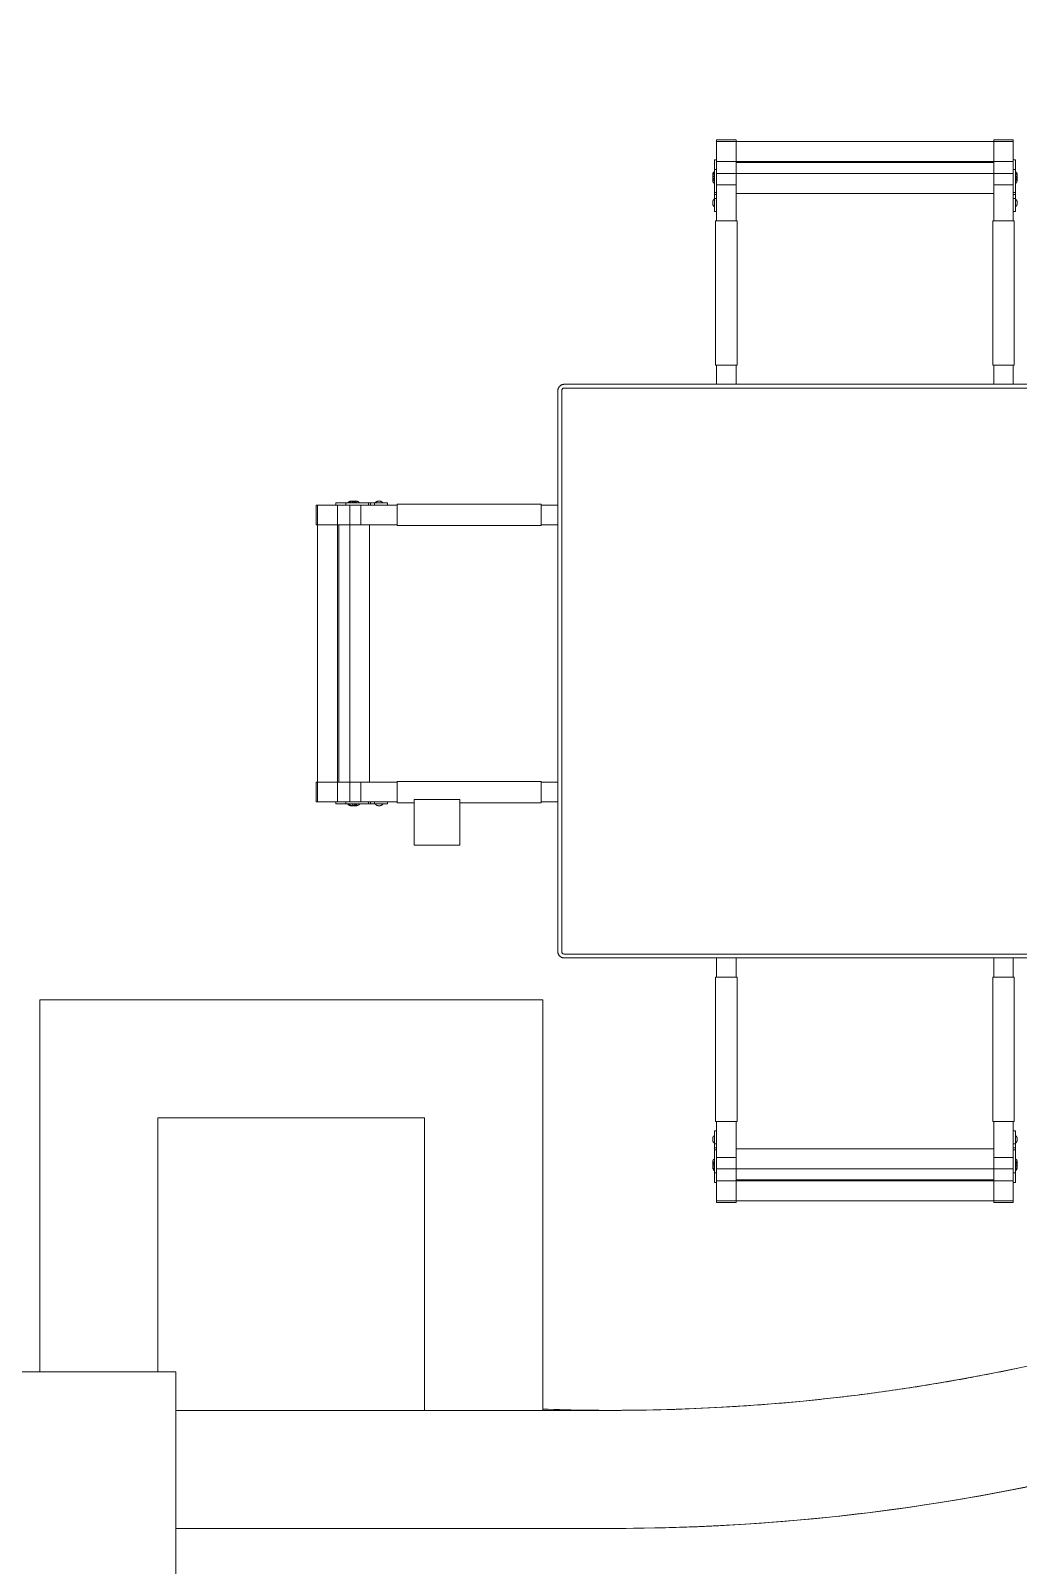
# Model space of a CAD drawing. Header units: inches. Extents: x 22 to 382261, y 22 to 371281.
# Drawn here: x 84368 to 86292, y 52506 to 55495 of the extents above; entities that cross this region are included whole.
import ezdxf

# ---------------------------------------------------------------- set-up
doc = ezdxf.new("R2010")
doc.units = ezdxf.units.IN
doc.header["$MEASUREMENT"] = 0
for name, color, linetype, lineweight in [('A-FLOR', 192, 'Continuous', 9), ('I-FURN', 30, 'Continuous', 9), ('I-WALL', 2, 'Continuous', 9), ('Q-CASE', 31, 'Continuous', 9)]:
    doc.layers.add(name, color=color, linetype=linetype, lineweight=lineweight)

# ---------------------------------------------------------------- blocks, each defined once
blk = doc.blocks.new('Casework 26 - Casework 23-692853-01-GROUND FLOOR FURNITURE PLAN')
at = {"layer": 'Q-CASE', "lineweight": 18}
for p, q in [((-16699.9, -2560.7), (-16788.8, -2560.7)), ((-16788.8, -2560.7), (-16788.8, -2649.6)), ((-16699.9, -2649.6), (-16699.9, -2560.7)), ((-16788.8, -2649.6), (-16699.9, -2649.6))]:
    blk.add_line(p, q, dxfattribs=at)
blk = doc.blocks.new('DFXFCFB - Dining_Table_9162-841493-01-GROUND FLOOR FURNITURE PLAN')
at = {"layer": 'I-FURN'}
for p, q in [((103.4, 1031.8), (103.4, 1034.8)), ((141.5, 1034.8), (103.4, 1034.8)), ((103.4, 977.3), (103.4, 1031.8)), ((141.5, 1031.8), (103.4, 1031.8)), ((103.4, 993), (103.4, 1031.8)), ((681.2, 1031.8), (103.4, 1031.8)), ((141.5, 1034.8), (141.5, 1031.8)), ((141.5, 1031.8), (141.5, 977.3)), ((643.1, 1031.8), (643.1, 1034.8)), ((681.2, 1034.8), (643.1, 1034.8)), ((643.1, 977.3), (643.1, 1031.8)), ((681.2, 1031.8), (643.1, 1031.8)), ((681.2, 1034.8), (681.2, 1031.8)), ((681.2, 1031.8), (681.2, 977.3)), ((681.2, 1031.8), (681.2, 993)), ((99.1, 977), (99.1, 996.3)), ((103.4, 996.3), (99.1, 996.3)), ((681.2, 993), (103.4, 993)), ((643.1, 993.1), (141.5, 993.1)), ((141.5, 977.3), (141.5, 990.7)), ((141.5, 990.7), (643.1, 990.7)), ((643.1, 990.7), (643.1, 977.3)), ((685.6, 996.3), (681.2, 996.3)), ((685.6, 996.3), (685.6, 977)), ((95.8, 967.4), (95.8, 965.6)), ((95.8, 965.6), (95.8, 963.9)), ((95.8, 964.4), (95.8, 962.7)), ((95.8, 962.7), (95.8, 960.9)), ((95.8, 959.3), (95.8, 957.6)), ((95.8, 957.6), (95.8, 955.8)), ((99.1, 932.4), (99.1, 977)), ((103.4, 977), (99.1, 977)), ((103.4, 977.3), (103.4, 969.3)), ((103.4, 969.3), (141.5, 969.3)), ((103.4, 947.4), (103.4, 969.3)), ((141.5, 969.3), (103.4, 969.3)), ((141.5, 969.3), (141.5, 977.3)), ((141.5, 977.3), (141.5, 969.3)), ((141.5, 969.3), (643.1, 969.3)), ((141.5, 947.3), (141.5, 969.3)), ((643.1, 969.3), (141.5, 969.3)), ((643.1, 977.3), (643.1, 969.3)), ((643.1, 969.3), (643.1, 977.3)), ((643.1, 969.3), (681.2, 969.3)), ((681.2, 969.3), (643.1, 969.3)), ((643.1, 969.3), (643.1, 947.3)), ((681.2, 969.3), (681.2, 977.3)), ((685.6, 977), (681.2, 977)), ((681.2, 969.3), (681.2, 947.4)), ((685.6, 977), (685.6, 932.4)), ((688.9, 965.6), (688.9, 967.4)), ((688.9, 963.9), (688.9, 965.6)), ((688.9, 962.7), (688.9, 964.4)), ((688.9, 960.9), (688.9, 962.7)), ((688.9, 957.6), (688.9, 959.3)), ((688.9, 955.8), (688.9, 957.6)), ((99.1, 932.4), (99.1, 928.7)), ((99.1, 932.4), (103.4, 932.4)), ((99.1, 920.9), (99.1, 931.8)), ((99.1, 925.1), (99.1, 928.7)), ((103.4, 928.7), (99.1, 928.7)), ((103.4, 877), (103.4, 947.4)), ((141.5, 947.4), (103.4, 947.4)), ((141.5, 947.4), (141.5, 877)), ((643.1, 930.6), (141.5, 930.6)), ((643.1, 877), (643.1, 947.4)), ((681.2, 947.4), (643.1, 947.4)), ((681.2, 947.4), (681.2, 877)), ((681.2, 932.4), (685.6, 932.4)), ((685.6, 928.7), (681.2, 928.7)), ((685.6, 928.7), (685.6, 932.4)), ((685.6, 931.8), (685.6, 920.9)), ((685.6, 928.7), (685.6, 925.1)), ((95.8, 913.8), (95.8, 912.1)), ((95.8, 912.1), (95.8, 910.3)), ((99.1, 925.1), (99.1, 920.9)), ((99.1, 895.5), (99.1, 920.9)), ((103.4, 920.9), (99.1, 920.9)), ((685.6, 920.9), (681.2, 920.9)), ((685.6, 920.9), (685.6, 925.1)), ((685.6, 920.9), (685.6, 895.5)), ((688.9, 912.1), (688.9, 913.8)), ((688.9, 910.3), (688.9, 912.1)), ((103.4, 895.5), (99.1, 895.5)), ((101.3, 877), (143.2, 877)), ((101.3, 877), (101.3, 596.3)), ((143.2, 596.3), (143.2, 877)), ((641.5, 877), (683.4, 877)), ((641.5, 877), (641.5, 596.3)), ((685.6, 895.5), (681.2, 895.5)), ((683.4, 596.3), (683.4, 877)), ((143.2, 596.3), (101.3, 596.3)), ((103.4, 558.5), (103.4, 596.3)), ((141.5, 596.3), (141.5, 558.5)), ((683.4, 596.3), (641.5, 596.3)), ((643.1, 558.5), (643.1, 596.3)), ((681.2, 596.3), (681.2, 558.5)), ((978.1, 558.8), (-978.1, 558.8)), ((978.1, 551.3), (-978.1, 551.3)), ((-978.1, 551.3), (978.1, 551.3)), ((983.1, -546.3), (983.1, 546.3)), ((983.1, 546.3), (983.1, -546.3)), ((990.6, -546.3), (990.6, 546.3)), ((990.1, 254.4), (1023.1, 254.4)), ((1023.1, 214.7), (1023.1, 256.6)), ((1181.3, 256.6), (1023.1, 256.6)), ((1303.8, 256.6), (1270.2, 256.6)), ((1303.8, 256.6), (1303.8, 214.7)), ((1304.9, 254.4), (1374.2, 254.4)), ((1322.3, 258.8), (1347.7, 258.8)), ((1322.3, 254.4), (1322.3, 258.8)), ((1338.9, 262.1), (1337.1, 262.1)), ((1340.6, 262.1), (1338.9, 262.1)), ((1351.9, 258.8), (1347.7, 258.8)), ((1347.7, 258.8), (1358.6, 258.8)), ((1347.7, 254.4), (1347.7, 258.8)), ((1351.9, 258.8), (1355.5, 258.8)), ((1359.2, 258.8), (1355.5, 258.8)), ((1355.5, 254.4), (1355.5, 258.8)), ((1359.2, 258.8), (1403.8, 258.8)), ((1359.2, 258.8), (1359.2, 254.4)), ((1374.2, 254.4), (1396.1, 254.4)), ((1374.2, 216.3), (1374.2, 254.4)), ((1384.4, 262.1), (1382.6, 262.1)), ((1386.1, 262.1), (1384.4, 262.1)), ((1389.5, 262.1), (1387.7, 262.1)), ((1391.2, 262.1), (1389.5, 262.1)), ((1392.4, 262.1), (1390.7, 262.1)), ((1394.2, 262.1), (1392.4, 262.1)), ((1396.1, 254.4), (1396.1, 216.3)), ((1404.1, 254.4), (1396.1, 254.4)), ((1396.1, 216.3), (1396.1, 254.4)), ((1403.8, 258.8), (1423.1, 258.8)), ((1403.8, 254.4), (1403.8, 258.8)), ((1404.1, 254.4), (1458.6, 254.4)), ((1419.8, 254.4), (1458.6, 254.4)), ((1419.8, -323.4), (1419.8, 254.4)), ((1423.1, 254.4), (1423.1, 258.8)), ((1458.6, 254.4), (1461.6, 254.4)), ((1458.6, 216.3), (1458.6, 254.4)), ((1458.6, -323.4), (1458.6, 254.4)), ((1461.6, 216.3), (1461.6, 254.4)), ((1023.1, 216.3), (990.1, 216.3)), ((1023.1, 214.7), (1303.8, 214.7)), ((1374.2, 216.3), (1304.9, 216.3)), ((1357.4, -285.3), (1357.4, 216.3)), ((1374.1, 216.3), (1396.1, 216.3)), ((1396.1, 216.3), (1404.1, 216.3)), ((1396.1, 216.3), (1396.1, -285.3)), ((1404.1, 216.3), (1396.1, 216.3)), ((1396.1, -285.3), (1396.1, 216.3)), ((1458.6, 216.3), (1404.1, 216.3)), ((1404.1, 216.3), (1417.5, 216.3)), ((1417.5, 216.3), (1417.5, -285.3)), ((1419.9, -285.3), (1419.9, 216.3)), ((1461.6, 216.3), (1458.6, 216.3)), ((990.3, -285.3), (1023.1, -285.3)), ((1023.1, -325.5), (1023.1, -283.6)), ((1303.8, -283.6), (1023.1, -283.6)), ((1303.8, -283.6), (1303.8, -325.5)), ((1304.9, -285.3), (1374.2, -285.3)), ((1396.1, -285.3), (1374.1, -285.3)), ((1374.2, -323.4), (1374.2, -285.3)), ((1396.1, -285.3), (1396.1, -323.4)), ((1404.1, -285.3), (1396.1, -285.3)), ((1396.1, -323.4), (1396.1, -285.3)), ((1396.1, -285.3), (1404.1, -285.3)), ((1404.1, -285.3), (1458.6, -285.3)), ((1417.5, -285.3), (1404.1, -285.3)), ((1458.6, -285.3), (1461.6, -285.3)), ((1458.6, -323.4), (1458.6, -285.3)), ((1461.6, -323.4), (1461.6, -285.3)), ((1023.1, -323.4), (990.3, -323.4)), ((1023.1, -325.5), (1303.8, -325.5)), ((1374.2, -323.4), (1304.9, -323.4)), ((1322.3, -327.7), (1322.3, -323.4)), ((1347.7, -327.7), (1322.3, -327.7)), ((1347.7, -327.7), (1347.7, -323.4)), ((1358.6, -327.7), (1347.7, -327.7)), ((1347.7, -327.7), (1351.9, -327.7)), ((1355.5, -327.7), (1351.9, -327.7)), ((1355.5, -327.7), (1355.5, -323.4)), ((1355.5, -327.7), (1359.2, -327.7)), ((1359.2, -323.4), (1359.2, -327.7)), ((1403.8, -327.7), (1359.2, -327.7)), ((1396.1, -323.4), (1374.2, -323.4)), ((1396.1, -323.4), (1404.1, -323.4)), ((1403.8, -327.7), (1403.8, -323.4)), ((1423.1, -327.7), (1403.8, -327.7)), ((1458.6, -323.4), (1404.1, -323.4)), ((1458.6, -323.4), (1419.8, -323.4)), ((1423.1, -327.7), (1423.1, -323.4)), ((1461.6, -323.4), (1458.6, -323.4)), ((1337.1, -331), (1338.9, -331)), ((1338.9, -331), (1340.6, -331)), ((1382.6, -331), (1384.4, -331)), ((1384.4, -331), (1386.1, -331)), ((1387.7, -331), (1389.5, -331)), ((1389.5, -331), (1391.2, -331)), ((1390.7, -331), (1392.4, -331)), ((1392.4, -331), (1394.2, -331)), ((-978.1, -551.3), (978.1, -551.3)), ((978.1, -551.3), (-978.1, -551.3)), ((-978.1, -558.8), (978.1, -558.8)), ((103.4, -596.3), (103.4, -558.2)), ((141.5, -558.2), (141.5, -596.3)), ((643.1, -596.3), (643.1, -558.4)), ((681.2, -558.4), (681.2, -596.3)), ((101.3, -596.3), (143.2, -596.3)), ((101.3, -596.3), (101.3, -877)), ((143.2, -877), (143.2, -596.3)), ((641.5, -596.3), (683.4, -596.3)), ((641.5, -596.3), (641.5, -877)), ((683.4, -877), (683.4, -596.3)), ((99.1, -920.9), (99.1, -895.5)), ((99.1, -895.5), (103.4, -895.5)), ((143.2, -877), (101.3, -877)), ((103.4, -947.4), (103.4, -877)), ((141.5, -877), (141.5, -947.4)), ((683.4, -877), (641.5, -877)), ((643.1, -947.4), (643.1, -877)), ((681.2, -877), (681.2, -947.4)), ((681.2, -895.5), (685.6, -895.5)), ((685.6, -895.5), (685.6, -920.9)), ((95.8, -910.3), (95.8, -912.1)), ((95.8, -912.1), (95.8, -913.8)), ((99.1, -931.8), (99.1, -920.9)), ((99.1, -920.9), (99.1, -925.1)), ((99.1, -920.9), (103.4, -920.9)), ((99.1, -928.7), (99.1, -925.1)), ((681.2, -920.9), (685.6, -920.9)), ((685.6, -925.1), (685.6, -920.9)), ((685.6, -920.9), (685.6, -931.8)), ((685.6, -925.1), (685.6, -928.7)), ((688.9, -912.1), (688.9, -910.3)), ((688.9, -913.8), (688.9, -912.1)), ((95.8, -955.8), (95.8, -957.6)), ((99.1, -928.7), (99.1, -932.4)), ((99.1, -928.7), (103.4, -928.7)), ((99.1, -977), (99.1, -932.4)), ((103.4, -932.4), (99.1, -932.4)), ((103.4, -969.3), (103.4, -947.4)), ((103.4, -947.4), (141.5, -947.4)), ((141.5, -930.6), (643.1, -930.6)), ((141.5, -969.3), (141.5, -947.3)), ((643.1, -947.3), (643.1, -969.3)), ((643.1, -947.4), (681.2, -947.4)), ((681.2, -928.7), (685.6, -928.7)), ((685.6, -932.4), (681.2, -932.4)), ((681.2, -947.4), (681.2, -969.3)), ((685.6, -932.4), (685.6, -928.7)), ((685.6, -932.4), (685.6, -977)), ((688.9, -957.6), (688.9, -955.8)), ((95.8, -957.6), (95.8, -959.3)), ((95.8, -960.9), (95.8, -962.7)), ((95.8, -962.7), (95.8, -964.4)), ((95.8, -963.9), (95.8, -965.6)), ((95.8, -965.6), (95.8, -967.4)), ((99.1, -996.3), (99.1, -977)), ((99.1, -977), (103.4, -977)), ((141.5, -969.3), (103.4, -969.3)), ((103.4, -969.3), (103.4, -977.3)), ((103.4, -969.3), (141.5, -969.3)), ((103.4, -1031.8), (103.4, -977.3)), ((141.5, -977.3), (141.5, -969.3)), ((643.1, -969.3), (141.5, -969.3)), ((141.5, -969.3), (141.5, -977.3)), ((141.5, -969.3), (643.1, -969.3)), ((141.5, -977.3), (141.5, -1031.8)), ((141.5, -990.7), (141.5, -977.3)), ((681.2, -969.3), (643.1, -969.3)), ((643.1, -969.3), (643.1, -977.3)), ((643.1, -969.3), (681.2, -969.3)), ((643.1, -977.3), (643.1, -969.3)), ((643.1, -1031.8), (643.1, -977.3)), ((643.1, -977.3), (643.1, -990.7)), ((681.2, -977.3), (681.2, -969.3)), ((681.2, -977), (685.6, -977)), ((681.2, -977.3), (681.2, -1031.8)), ((685.6, -977), (685.6, -996.3)), ((688.9, -959.3), (688.9, -957.6)), ((688.9, -962.7), (688.9, -960.9)), ((688.9, -964.4), (688.9, -962.7)), ((688.9, -965.6), (688.9, -963.9)), ((688.9, -967.4), (688.9, -965.6)), ((99.1, -996.3), (103.4, -996.3)), ((103.4, -1031.8), (103.4, -993)), ((103.4, -993), (681.2, -993)), ((643.1, -990.7), (141.5, -990.7)), ((141.5, -993.1), (643.1, -993.1)), ((681.2, -993), (681.2, -1031.8)), ((681.2, -996.3), (685.6, -996.3)), ((103.4, -1034.8), (103.4, -1031.8)), ((103.4, -1031.8), (141.5, -1031.8)), ((103.4, -1031.8), (681.2, -1031.8)), ((103.4, -1034.8), (141.5, -1034.8)), ((141.5, -1031.8), (141.5, -1034.8)), ((643.1, -1034.8), (643.1, -1031.8)), ((643.1, -1031.8), (681.2, -1031.8)), ((643.1, -1034.8), (681.2, -1034.8)), ((681.2, -1031.8), (681.2, -1034.8))]:
    blk.add_line(p, q, dxfattribs=at)
at = {"layer": 'I-FURN', "flags": 128}
for points in [[(95.8, 967.4), (95.8, 967.7), (95.9, 968), (95.9, 968.3), (96, 968.6), (96.1, 968.9), (96.2, 969.3), (96.3, 969.6), (96.4, 969.8), (96.5, 970.1), (96.7, 970.4), (96.8, 970.7), (97, 971), (97.2, 971.2), (97.4, 971.5), (97.6, 971.8), (97.8, 972), (98, 972.2), (98.2, 972.5), (98.5, 972.7), (98.7, 972.9), (98.9, 973.1), (99.1, 973.2)], [(95.8, 964.4), (95.8, 964.8), (95.9, 965.1), (95.9, 965.4), (96, 965.7), (96.1, 966), (96.2, 966.3), (96.3, 966.6), (96.4, 966.9), (96.5, 967.2), (96.7, 967.5), (96.8, 967.8), (97, 968.1), (97.2, 968.3), (97.4, 968.6), (97.6, 968.8), (97.8, 969.1), (98, 969.3), (98.2, 969.5), (98.5, 969.8), (98.7, 970), (98.9, 970.2), (99.1, 970.2)], [(95.8, 959.3), (95.8, 959.6), (95.9, 959.9), (95.9, 960.3), (96, 960.6), (96.1, 960.9), (96.2, 961.2), (96.3, 961.5), (96.4, 961.8), (96.5, 962.1), (96.7, 962.4), (96.8, 962.6), (97, 962.9), (97.2, 963.2), (97.4, 963.4), (97.6, 963.7), (97.8, 963.9), (98, 964.2), (98.2, 964.4), (98.5, 964.6), (98.7, 964.8), (98.9, 965), (99.1, 965.1)], [(99.1, 958.1), (98.8, 958.2), (98.6, 958.5), (98.3, 958.7), (98.1, 958.9), (97.9, 959.1), (97.7, 959.4), (97.5, 959.6), (97.3, 959.9), (97.1, 960.1), (96.9, 960.4), (96.7, 960.7), (96.6, 961), (96.5, 961.2), (96.3, 961.5), (96.2, 961.8), (96.1, 962.1), (96, 962.5), (95.9, 962.8), (95.9, 963.1), (95.8, 963.4), (95.8, 963.7), (95.8, 963.9)], [(99.1, 955.1), (98.8, 955.3), (98.6, 955.5), (98.3, 955.7), (98.1, 956), (97.9, 956.2), (97.7, 956.4), (97.5, 956.7), (97.3, 956.9), (97.1, 957.2), (96.9, 957.5), (96.7, 957.7), (96.6, 958), (96.5, 958.3), (96.3, 958.6), (96.2, 958.9), (96.1, 959.2), (96, 959.5), (95.9, 959.8), (95.9, 960.1), (95.8, 960.5), (95.8, 960.8), (95.8, 960.9)], [(685.6, 973.2), (685.9, 973), (686.1, 972.8), (686.3, 972.6), (686.6, 972.3), (686.8, 972.1), (687, 971.9), (687.2, 971.6), (687.4, 971.4), (687.6, 971.1), (687.8, 970.8), (687.9, 970.6), (688.1, 970.3), (688.2, 970), (688.3, 969.7), (688.4, 969.4), (688.6, 969.1), (688.6, 968.8), (688.7, 968.5), (688.8, 968.1), (688.8, 967.8), (688.9, 967.5), (688.9, 967.4)], [(685.6, 970.2), (685.9, 970), (686.1, 969.8), (686.3, 969.6), (686.6, 969.4), (686.8, 969.2), (687, 968.9), (687.2, 968.7), (687.4, 968.4), (687.6, 968.2), (687.8, 967.9), (687.9, 967.6), (688.1, 967.3), (688.2, 967), (688.3, 966.8), (688.4, 966.5), (688.6, 966.1), (688.6, 965.8), (688.7, 965.5), (688.8, 965.2), (688.8, 964.9), (688.9, 964.6), (688.9, 964.4)], [(685.6, 965.1), (685.9, 964.9), (686.1, 964.7), (686.3, 964.5), (686.6, 964.3), (686.8, 964), (687, 963.8), (687.2, 963.6), (687.4, 963.3), (687.6, 963), (687.8, 962.8), (687.9, 962.5), (688.1, 962.2), (688.2, 961.9), (688.3, 961.6), (688.4, 961.3), (688.6, 961), (688.6, 960.7), (688.7, 960.4), (688.8, 960.1), (688.8, 959.8), (688.9, 959.5), (688.9, 959.3)], [(688.9, 963.9), (688.9, 963.5), (688.8, 963.2), (688.7, 962.9), (688.7, 962.6), (688.6, 962.3), (688.5, 962), (688.4, 961.7), (688.3, 961.4), (688.1, 961.1), (688, 960.8), (687.8, 960.5), (687.7, 960.2), (687.5, 960), (687.3, 959.7), (687.1, 959.5), (686.9, 959.2), (686.7, 959), (686.4, 958.8), (686.2, 958.5), (686, 958.3), (685.7, 958.1), (685.6, 958.1)], [(688.9, 960.9), (688.9, 960.6), (688.8, 960.3), (688.7, 960), (688.7, 959.7), (688.6, 959.3), (688.5, 959), (688.4, 958.7), (688.3, 958.4), (688.1, 958.2), (688, 957.9), (687.8, 957.6), (687.7, 957.3), (687.5, 957), (687.3, 956.8), (687.1, 956.5), (686.9, 956.3), (686.7, 956.1), (686.4, 955.8), (686.2, 955.6), (686, 955.4), (685.7, 955.2), (685.6, 955.1)], [(99.1, 950), (98.8, 950.2), (98.6, 950.4), (98.3, 950.6), (98.1, 950.8), (97.9, 951.1), (97.7, 951.3), (97.5, 951.5), (97.3, 951.8), (97.1, 952.1), (96.9, 952.3), (96.7, 952.6), (96.6, 952.9), (96.5, 953.2), (96.3, 953.5), (96.2, 953.8), (96.1, 954.1), (96, 954.4), (95.9, 954.7), (95.9, 955), (95.8, 955.3), (95.8, 955.7), (95.8, 955.8)], [(688.9, 955.8), (688.9, 955.5), (688.8, 955.2), (688.7, 954.8), (688.7, 954.5), (688.6, 954.2), (688.5, 953.9), (688.4, 953.6), (688.3, 953.3), (688.1, 953), (688, 952.7), (687.8, 952.5), (687.7, 952.2), (687.5, 951.9), (687.3, 951.7), (687.1, 951.4), (686.9, 951.2), (686.7, 950.9), (686.4, 950.7), (686.2, 950.5), (686, 950.3), (685.7, 950.1), (685.6, 950)], [(95.8, 913.8), (95.8, 914.2), (95.9, 914.5), (95.9, 914.8), (96, 915.1), (96.1, 915.4), (96.2, 915.7), (96.3, 916), (96.4, 916.3), (96.5, 916.6), (96.7, 916.9), (96.8, 917.2), (97, 917.4), (97.2, 917.7), (97.4, 918), (97.6, 918.2), (97.8, 918.5), (98, 918.7), (98.2, 918.9), (98.5, 919.1), (98.7, 919.4), (98.9, 919.5), (99.1, 919.6)], [(99.1, 904.5), (98.8, 904.7), (98.6, 904.9), (98.3, 905.1), (98.1, 905.3), (97.9, 905.6), (97.7, 905.8), (97.5, 906.1), (97.3, 906.3), (97.1, 906.6), (96.9, 906.9), (96.7, 907.1), (96.6, 907.4), (96.5, 907.7), (96.3, 908), (96.2, 908.3), (96.1, 908.6), (96, 908.9), (95.9, 909.2), (95.9, 909.5), (95.8, 909.9), (95.8, 910.2), (95.8, 910.3)], [(685.6, 919.6), (685.9, 919.4), (686.1, 919.2), (686.3, 919), (686.6, 918.8), (686.8, 918.6), (687, 918.3), (687.2, 918.1), (687.4, 917.8), (687.6, 917.6), (687.8, 917.3), (687.9, 917), (688.1, 916.7), (688.2, 916.4), (688.3, 916.1), (688.4, 915.8), (688.6, 915.5), (688.6, 915.2), (688.7, 914.9), (688.8, 914.6), (688.8, 914.3), (688.9, 914), (688.9, 913.8)], [(688.9, 910.3), (688.9, 910), (688.8, 909.7), (688.7, 909.4), (688.7, 909.1), (688.6, 908.7), (688.5, 908.4), (688.4, 908.1), (688.3, 907.8), (688.1, 907.5), (688, 907.3), (687.8, 907), (687.7, 906.7), (687.5, 906.4), (687.3, 906.2), (687.1, 905.9), (686.9, 905.7), (686.7, 905.5), (686.4, 905.2), (686.2, 905), (686, 904.8), (685.7, 904.6), (685.6, 904.5)], [(990.6, 546.3), (990.6, 546.8), (990.6, 547.3), (990.5, 547.8), (990.4, 548.3), (990.4, 548.8), (990.2, 549.3), (990.1, 549.8), (990, 550.2), (989.8, 550.7), (989.6, 551.2), (989.4, 551.6), (989.2, 552.1), (988.9, 552.5), (988.7, 552.9), (988.4, 553.4), (988.1, 553.8), (987.8, 554.2), (987.5, 554.5), (987.2, 554.9), (986.8, 555.3), (986.4, 555.6), (986.1, 555.9), (985.7, 556.2), (985.3, 556.5), (984.9, 556.8), (984.4, 557.1), (984, 557.3), (983.5, 557.6), (983.1, 557.8), (982.6, 558), (982.2, 558.1), (981.7, 558.3), (981.2, 558.4), (980.7, 558.5), (980.2, 558.6), (979.7, 558.7), (979.2, 558.7), (978.7, 558.8), (978.2, 558.8), (978.1, 558.8)], [(1331.3, 258.8), (1331.5, 259.1), (1331.7, 259.3), (1331.9, 259.5), (1332.1, 259.8), (1332.4, 260), (1332.6, 260.2), (1332.9, 260.4), (1333.1, 260.6), (1333.4, 260.8), (1333.7, 261), (1333.9, 261.1), (1334.2, 261.3), (1334.5, 261.4), (1334.8, 261.5), (1335.1, 261.6), (1335.4, 261.8), (1335.7, 261.8), (1336, 261.9), (1336.3, 262), (1336.7, 262), (1337, 262.1), (1337.1, 262.1)], [(1340.6, 262.1), (1341, 262.1), (1341.3, 262), (1341.6, 261.9), (1341.9, 261.9), (1342.2, 261.8), (1342.5, 261.7), (1342.8, 261.6), (1343.1, 261.5), (1343.4, 261.3), (1343.7, 261.2), (1344, 261), (1344.2, 260.9), (1344.5, 260.7), (1344.8, 260.5), (1345, 260.3), (1345.3, 260.1), (1345.5, 259.9), (1345.7, 259.6), (1345.9, 259.4), (1346.2, 259.2), (1346.3, 258.9), (1346.4, 258.8)], [(1376.8, 258.8), (1377, 259.1), (1377.2, 259.3), (1377.4, 259.5), (1377.6, 259.8), (1377.9, 260), (1378.1, 260.2), (1378.3, 260.4), (1378.6, 260.6), (1378.9, 260.8), (1379.1, 261), (1379.4, 261.1), (1379.7, 261.3), (1380, 261.4), (1380.3, 261.5), (1380.6, 261.6), (1380.9, 261.8), (1381.2, 261.8), (1381.5, 261.9), (1381.8, 262), (1382.1, 262), (1382.5, 262.1), (1382.6, 262.1)], [(1381.9, 258.8), (1382.1, 259.1), (1382.3, 259.3), (1382.5, 259.5), (1382.8, 259.8), (1383, 260), (1383.2, 260.2), (1383.5, 260.4), (1383.7, 260.6), (1384, 260.8), (1384.3, 261), (1384.5, 261.1), (1384.8, 261.3), (1385.1, 261.4), (1385.4, 261.5), (1385.7, 261.6), (1386, 261.8), (1386.3, 261.8), (1386.6, 261.9), (1386.9, 262), (1387.3, 262), (1387.6, 262.1), (1387.7, 262.1)], [(1384.9, 258.8), (1385, 259.1), (1385.3, 259.3), (1385.5, 259.5), (1385.7, 259.8), (1385.9, 260), (1386.2, 260.2), (1386.4, 260.4), (1386.7, 260.6), (1386.9, 260.8), (1387.2, 261), (1387.5, 261.1), (1387.8, 261.3), (1388, 261.4), (1388.3, 261.5), (1388.6, 261.6), (1388.9, 261.8), (1389.3, 261.8), (1389.6, 261.9), (1389.9, 262), (1390.2, 262), (1390.5, 262.1), (1390.7, 262.1)], [(1386.1, 262.1), (1386.4, 262.1), (1386.7, 262), (1387.1, 261.9), (1387.4, 261.9), (1387.7, 261.8), (1388, 261.7), (1388.3, 261.6), (1388.6, 261.5), (1388.9, 261.3), (1389.2, 261.2), (1389.4, 261), (1389.7, 260.9), (1390, 260.7), (1390.2, 260.5), (1390.5, 260.3), (1390.7, 260.1), (1391, 259.9), (1391.2, 259.6), (1391.4, 259.4), (1391.6, 259.2), (1391.8, 258.9), (1391.9, 258.8)], [(1391.2, 262.1), (1391.6, 262.1), (1391.9, 262), (1392.2, 261.9), (1392.5, 261.9), (1392.8, 261.8), (1393.1, 261.7), (1393.4, 261.6), (1393.7, 261.5), (1394, 261.3), (1394.3, 261.2), (1394.6, 261), (1394.9, 260.9), (1395.1, 260.7), (1395.4, 260.5), (1395.6, 260.3), (1395.9, 260.1), (1396.1, 259.9), (1396.3, 259.6), (1396.6, 259.4), (1396.8, 259.2), (1397, 258.9), (1397, 258.8)], [(1394.2, 262.1), (1394.5, 262.1), (1394.8, 262), (1395.1, 261.9), (1395.4, 261.9), (1395.7, 261.8), (1396.1, 261.7), (1396.4, 261.6), (1396.6, 261.5), (1396.9, 261.3), (1397.2, 261.2), (1397.5, 261), (1397.8, 260.9), (1398, 260.7), (1398.3, 260.5), (1398.6, 260.3), (1398.8, 260.1), (1399, 259.9), (1399.3, 259.6), (1399.5, 259.4), (1399.7, 259.2), (1399.9, 258.9), (1400, 258.8)], [(1337.1, -331), (1336.8, -331), (1336.5, -330.9), (1336.2, -330.9), (1335.9, -330.8), (1335.5, -330.7), (1335.2, -330.6), (1334.9, -330.5), (1334.6, -330.4), (1334.3, -330.3), (1334.1, -330.1), (1333.8, -330), (1333.5, -329.8), (1333.2, -329.6), (1333, -329.4), (1332.7, -329.2), (1332.5, -329), (1332.3, -328.8), (1332, -328.6), (1331.8, -328.3), (1331.6, -328.1), (1331.4, -327.9), (1331.3, -327.7)], [(1346.4, -327.7), (1346.2, -328), (1346, -328.2), (1345.8, -328.5), (1345.6, -328.7), (1345.4, -328.9), (1345.1, -329.1), (1344.9, -329.3), (1344.6, -329.5), (1344.4, -329.7), (1344.1, -329.9), (1343.8, -330.1), (1343.5, -330.2), (1343.2, -330.3), (1342.9, -330.5), (1342.6, -330.6), (1342.3, -330.7), (1342, -330.8), (1341.7, -330.9), (1341.4, -330.9), (1341.1, -331), (1340.8, -331), (1340.6, -331)], [(1382.6, -331), (1382.3, -331), (1382, -330.9), (1381.6, -330.9), (1381.3, -330.8), (1381, -330.7), (1380.7, -330.6), (1380.4, -330.5), (1380.1, -330.4), (1379.8, -330.3), (1379.5, -330.1), (1379.3, -330), (1379, -329.8), (1378.7, -329.6), (1378.5, -329.4), (1378.2, -329.2), (1378, -329), (1377.7, -328.8), (1377.5, -328.6), (1377.3, -328.3), (1377.1, -328.1), (1376.9, -327.9), (1376.8, -327.7)], [(1387.7, -331), (1387.4, -331), (1387.1, -330.9), (1386.8, -330.9), (1386.5, -330.8), (1386.1, -330.7), (1385.8, -330.6), (1385.5, -330.5), (1385.2, -330.4), (1385, -330.3), (1384.7, -330.1), (1384.4, -330), (1384.1, -329.8), (1383.8, -329.6), (1383.6, -329.4), (1383.3, -329.2), (1383.1, -329), (1382.9, -328.8), (1382.6, -328.6), (1382.4, -328.3), (1382.2, -328.1), (1382, -327.9), (1381.9, -327.7)], [(1390.7, -331), (1390.3, -331), (1390, -330.9), (1389.7, -330.9), (1389.4, -330.8), (1389.1, -330.7), (1388.8, -330.6), (1388.5, -330.5), (1388.2, -330.4), (1387.9, -330.3), (1387.6, -330.1), (1387.3, -330), (1387, -329.8), (1386.8, -329.6), (1386.5, -329.4), (1386.3, -329.2), (1386, -329), (1385.8, -328.8), (1385.6, -328.6), (1385.3, -328.3), (1385.1, -328.1), (1384.9, -327.9), (1384.9, -327.7)], [(1391.9, -327.7), (1391.7, -328), (1391.5, -328.2), (1391.3, -328.5), (1391.1, -328.7), (1390.8, -328.9), (1390.6, -329.1), (1390.4, -329.3), (1390.1, -329.5), (1389.8, -329.7), (1389.6, -329.9), (1389.3, -330.1), (1389, -330.2), (1388.7, -330.3), (1388.4, -330.5), (1388.1, -330.6), (1387.8, -330.7), (1387.5, -330.8), (1387.2, -330.9), (1386.9, -330.9), (1386.6, -331), (1386.3, -331), (1386.1, -331)], [(1397, -327.7), (1396.8, -328), (1396.6, -328.2), (1396.4, -328.5), (1396.2, -328.7), (1396, -328.9), (1395.7, -329.1), (1395.5, -329.3), (1395.2, -329.5), (1395, -329.7), (1394.7, -329.9), (1394.4, -330.1), (1394.1, -330.2), (1393.8, -330.3), (1393.6, -330.5), (1393.3, -330.6), (1392.9, -330.7), (1392.6, -330.8), (1392.3, -330.9), (1392, -330.9), (1391.7, -331), (1391.4, -331), (1391.2, -331)], [(1400, -327.7), (1399.8, -328), (1399.6, -328.2), (1399.4, -328.5), (1399.1, -328.7), (1398.9, -328.9), (1398.7, -329.1), (1398.4, -329.3), (1398.2, -329.5), (1397.9, -329.7), (1397.6, -329.9), (1397.4, -330.1), (1397.1, -330.2), (1396.8, -330.3), (1396.5, -330.5), (1396.2, -330.6), (1395.9, -330.7), (1395.6, -330.8), (1395.3, -330.9), (1394.9, -330.9), (1394.6, -331), (1394.3, -331), (1394.2, -331)], [(978.1, -558.8), (978.6, -558.8), (979.1, -558.8), (979.6, -558.7), (980.1, -558.6), (980.6, -558.6), (981.1, -558.4), (981.6, -558.3), (982, -558.2), (982.5, -558), (983, -557.8), (983.4, -557.6), (983.9, -557.4), (984.3, -557.1), (984.7, -556.9), (985.2, -556.6), (985.6, -556.3), (986, -556), (986.3, -555.7), (986.7, -555.4), (987.1, -555), (987.4, -554.6), (987.7, -554.3), (988, -553.9), (988.3, -553.5), (988.6, -553.1), (988.9, -552.6), (989.1, -552.2), (989.4, -551.7), (989.6, -551.3), (989.8, -550.8), (989.9, -550.4), (990.1, -549.9), (990.2, -549.4), (990.3, -548.9), (990.4, -548.4), (990.5, -547.9), (990.5, -547.4), (990.6, -546.9), (990.6, -546.4), (990.6, -546.3)], [(95.8, -910.3), (95.8, -910), (95.9, -909.7), (95.9, -909.4), (96, -909.1), (96.1, -908.7), (96.2, -908.4), (96.3, -908.1), (96.4, -907.8), (96.5, -907.5), (96.7, -907.3), (96.8, -907), (97, -906.7), (97.2, -906.4), (97.4, -906.2), (97.6, -905.9), (97.8, -905.7), (98, -905.5), (98.2, -905.2), (98.5, -905), (98.7, -904.8), (98.9, -904.6), (99.1, -904.5)], [(99.1, -919.6), (98.8, -919.4), (98.6, -919.2), (98.3, -919), (98.1, -918.8), (97.9, -918.6), (97.7, -918.3), (97.5, -918.1), (97.3, -917.8), (97.1, -917.6), (96.9, -917.3), (96.7, -917), (96.6, -916.7), (96.5, -916.4), (96.3, -916.1), (96.2, -915.8), (96.1, -915.5), (96, -915.2), (95.9, -914.9), (95.9, -914.6), (95.8, -914.3), (95.8, -914), (95.8, -913.8)], [(685.6, -904.5), (685.9, -904.7), (686.1, -904.9), (686.3, -905.1), (686.6, -905.3), (686.8, -905.6), (687, -905.8), (687.2, -906.1), (687.4, -906.3), (687.6, -906.6), (687.8, -906.9), (687.9, -907.1), (688.1, -907.4), (688.2, -907.7), (688.3, -908), (688.4, -908.3), (688.6, -908.6), (688.6, -908.9), (688.7, -909.2), (688.8, -909.5), (688.8, -909.9), (688.9, -910.2), (688.9, -910.3)], [(688.9, -913.8), (688.9, -914.2), (688.8, -914.5), (688.7, -914.8), (688.7, -915.1), (688.6, -915.4), (688.5, -915.7), (688.4, -916), (688.3, -916.3), (688.1, -916.6), (688, -916.9), (687.8, -917.2), (687.7, -917.4), (687.5, -917.7), (687.3, -918), (687.1, -918.2), (686.9, -918.5), (686.7, -918.7), (686.4, -918.9), (686.2, -919.1), (686, -919.4), (685.7, -919.5), (685.6, -919.6)], [(95.8, -955.8), (95.8, -955.5), (95.9, -955.2), (95.9, -954.8), (96, -954.5), (96.1, -954.2), (96.2, -953.9), (96.3, -953.6), (96.4, -953.3), (96.5, -953), (96.7, -952.7), (96.8, -952.5), (97, -952.2), (97.2, -951.9), (97.4, -951.7), (97.6, -951.4), (97.8, -951.2), (98, -950.9), (98.2, -950.7), (98.5, -950.5), (98.7, -950.3), (98.9, -950.1), (99.1, -950)], [(95.8, -960.9), (95.8, -960.6), (95.9, -960.3), (95.9, -960), (96, -959.7), (96.1, -959.3), (96.2, -959), (96.3, -958.7), (96.4, -958.4), (96.5, -958.2), (96.7, -957.9), (96.8, -957.6), (97, -957.3), (97.2, -957), (97.4, -956.8), (97.6, -956.5), (97.8, -956.3), (98, -956.1), (98.2, -955.8), (98.5, -955.6), (98.7, -955.4), (98.9, -955.2), (99.1, -955.1)], [(685.6, -950), (685.9, -950.2), (686.1, -950.4), (686.3, -950.6), (686.6, -950.8), (686.8, -951.1), (687, -951.3), (687.2, -951.5), (687.4, -951.8), (687.6, -952.1), (687.8, -952.3), (687.9, -952.6), (688.1, -952.9), (688.2, -953.2), (688.3, -953.5), (688.4, -953.8), (688.6, -954.1), (688.6, -954.4), (688.7, -954.7), (688.8, -955), (688.8, -955.3), (688.9, -955.7), (688.9, -955.8)], [(685.6, -955.1), (685.9, -955.3), (686.1, -955.5), (686.3, -955.7), (686.6, -956), (686.8, -956.2), (687, -956.4), (687.2, -956.7), (687.4, -956.9), (687.6, -957.2), (687.8, -957.5), (687.9, -957.7), (688.1, -958), (688.2, -958.3), (688.3, -958.6), (688.4, -958.9), (688.6, -959.2), (688.6, -959.5), (688.7, -959.8), (688.8, -960.1), (688.8, -960.5), (688.9, -960.8), (688.9, -960.9)], [(95.8, -963.9), (95.8, -963.5), (95.9, -963.2), (95.9, -962.9), (96, -962.6), (96.1, -962.3), (96.2, -962), (96.3, -961.7), (96.4, -961.4), (96.5, -961.1), (96.7, -960.8), (96.8, -960.5), (97, -960.2), (97.2, -960), (97.4, -959.7), (97.6, -959.5), (97.8, -959.2), (98, -959), (98.2, -958.8), (98.5, -958.5), (98.7, -958.3), (98.9, -958.1), (99.1, -958.1)], [(99.1, -965.1), (98.8, -964.9), (98.6, -964.7), (98.3, -964.5), (98.1, -964.3), (97.9, -964), (97.7, -963.8), (97.5, -963.6), (97.3, -963.3), (97.1, -963), (96.9, -962.8), (96.7, -962.5), (96.6, -962.2), (96.5, -961.9), (96.3, -961.6), (96.2, -961.3), (96.1, -961), (96, -960.7), (95.9, -960.4), (95.9, -960.1), (95.8, -959.8), (95.8, -959.5), (95.8, -959.3)], [(99.1, -970.2), (98.8, -970), (98.6, -969.8), (98.3, -969.6), (98.1, -969.4), (97.9, -969.2), (97.7, -968.9), (97.5, -968.7), (97.3, -968.4), (97.1, -968.2), (96.9, -967.9), (96.7, -967.6), (96.6, -967.3), (96.5, -967), (96.3, -966.8), (96.2, -966.5), (96.1, -966.1), (96, -965.8), (95.9, -965.5), (95.9, -965.2), (95.8, -964.9), (95.8, -964.6), (95.8, -964.4)], [(99.1, -973.2), (98.8, -973), (98.6, -972.8), (98.3, -972.6), (98.1, -972.3), (97.9, -972.1), (97.7, -971.9), (97.5, -971.6), (97.3, -971.4), (97.1, -971.1), (96.9, -970.8), (96.7, -970.6), (96.6, -970.3), (96.5, -970), (96.3, -969.7), (96.2, -969.4), (96.1, -969.1), (96, -968.8), (95.9, -968.5), (95.9, -968.1), (95.8, -967.8), (95.8, -967.5), (95.8, -967.4)], [(685.6, -958.1), (685.9, -958.2), (686.1, -958.5), (686.3, -958.7), (686.6, -958.9), (686.8, -959.1), (687, -959.4), (687.2, -959.6), (687.4, -959.9), (687.6, -960.1), (687.8, -960.4), (687.9, -960.7), (688.1, -961), (688.2, -961.2), (688.3, -961.5), (688.4, -961.8), (688.6, -962.1), (688.6, -962.5), (688.7, -962.8), (688.8, -963.1), (688.8, -963.4), (688.9, -963.7), (688.9, -963.9)], [(688.9, -959.3), (688.9, -959.6), (688.8, -959.9), (688.7, -960.3), (688.7, -960.6), (688.6, -960.9), (688.5, -961.2), (688.4, -961.5), (688.3, -961.8), (688.1, -962.1), (688, -962.4), (687.8, -962.6), (687.7, -962.9), (687.5, -963.2), (687.3, -963.4), (687.1, -963.7), (686.9, -963.9), (686.7, -964.2), (686.4, -964.4), (686.2, -964.6), (686, -964.8), (685.7, -965), (685.6, -965.1)], [(688.9, -964.4), (688.9, -964.8), (688.8, -965.1), (688.7, -965.4), (688.7, -965.7), (688.6, -966), (688.5, -966.3), (688.4, -966.6), (688.3, -966.9), (688.1, -967.2), (688, -967.5), (687.8, -967.8), (687.7, -968.1), (687.5, -968.3), (687.3, -968.6), (687.1, -968.8), (686.9, -969.1), (686.7, -969.3), (686.4, -969.5), (686.2, -969.8), (686, -970), (685.7, -970.2), (685.6, -970.2)], [(688.9, -967.4), (688.9, -967.7), (688.8, -968), (688.7, -968.3), (688.7, -968.6), (688.6, -968.9), (688.5, -969.3), (688.4, -969.6), (688.3, -969.8), (688.1, -970.1), (688, -970.4), (687.8, -970.7), (687.7, -971), (687.5, -971.2), (687.3, -971.5), (687.1, -971.8), (686.9, -972), (686.7, -972.2), (686.4, -972.5), (686.2, -972.7), (686, -972.9), (685.7, -973.1), (685.6, -973.2)]]:
    blk.add_lwpolyline(points, dxfattribs=at)
at = {"layer": 'I-FURN'}
for centre, start, end in [((978.1, 546.3), 0, 90), ((978.1, 546.3), 0, 90), ((978.1, 546.3), 360, 90), ((978.1, 546.3), 60, 75), ((978.1, 546.3), 15, 30), ((978.1, -546.3), 270, 0), ((978.1, -546.3), 270, 0), ((978.1, -546.3), 270, 0), ((978.1, -546.3), 285, 300), ((978.1, -546.3), 330, 345)]:
    blk.add_arc(centre, 5, start, end, dxfattribs=at)
blk = doc.blocks.new('Casework 29 - Casework 29-858232-01-GROUND FLOOR FURNITURE PLAN')
at = {"layer": 'Q-CASE'}
for p, q in [((-17253.6, -3675.4), (-17553.6, -3675.4)), ((-17253.6, -5211.3), (-17253.6, -3675.4))]:
    blk.add_line(p, q, dxfattribs=at)

msp = doc.modelspace()

# ---------------------------------------------------------------- linework, layer by layer
at = {"layer": 'A-FLOR'}
for p, q in [((84650.1, 52807.5), (85365.1, 52807.5)), ((85365.1, 52807.5), (85365.1, 52809.8))]:
    msp.add_line(p, q, dxfattribs=at)
for radius, start, end in [(3844.8, 280.81, 281.913), (3844.8, 278.6871, 280.2661), (3844.8, 280.2661, 280.81), (3844.8, 273.816, 275.4614), (3844.8, 275.4614, 277.041), (3844.8, 277.041, 278.6871), (3844.8, 267.9878, 270.5909), (3844.8, 270.5909, 272.2357), (3844.8, 272.2357, 273.816), (4074.8, 270, 282.4954)]:
    msp.add_arc((85500.1, 56652.3), radius, start, end, dxfattribs=at)
at = {"layer": 'I-WALL'}
for p, q in [((84385.1, 52882.5), (84385.1, 53607.5)), ((85365.1, 53607.5), (84385.1, 53607.5)), ((85365.1, 53607.5), (85365.1, 52809.8)), ((85135.1, 53377.5), (84615.1, 53377.5)), ((84615.1, 53377.5), (84615.1, 52882.5)), ((85135.1, 52807.5), (85135.1, 53377.5)), ((85500.1, 52807.5), (85365.1, 52807.5)), ((85500.1, 52577.5), (84650.1, 52577.5))]:
    msp.add_line(p, q, dxfattribs=at)
for radius, start, end in [(4074.8, 270, 9.9631), (3844.8, 270, 10.5658), (3844.8, 278.6869, 280.2664), (3844.8, 275.4611, 277.0414), (3844.8, 270, 270.5912), (3844.8, 272.2354, 273.8163), (4074.8, 279.3715, 288.7431), (4074.8, 270, 279.3715)]:
    msp.add_arc((85500.1, 56652.3), radius, start, end, dxfattribs=at)

# ---------------------------------------------------------------- block references
at = {"layer": 'I-FURN', "rotation": 180}
msp.add_blockref('DFXFCFB - Dining_Table_9162-841493-01-GROUND FLOOR FURNITURE PLAN', (86385.1, 54247.5), dxfattribs=at)
at = {"layer": 'Q-CASE'}
for name in ['Casework 26 - Casework 23-692853-01-GROUND FLOOR FURNITURE PLAN', 'Casework 29 - Casework 29-858232-01-GROUND FLOOR FURNITURE PLAN']:
    msp.add_blockref(name, (101903.7, 56557.9), dxfattribs=at)

doc.saveas('drawing.dxf')
